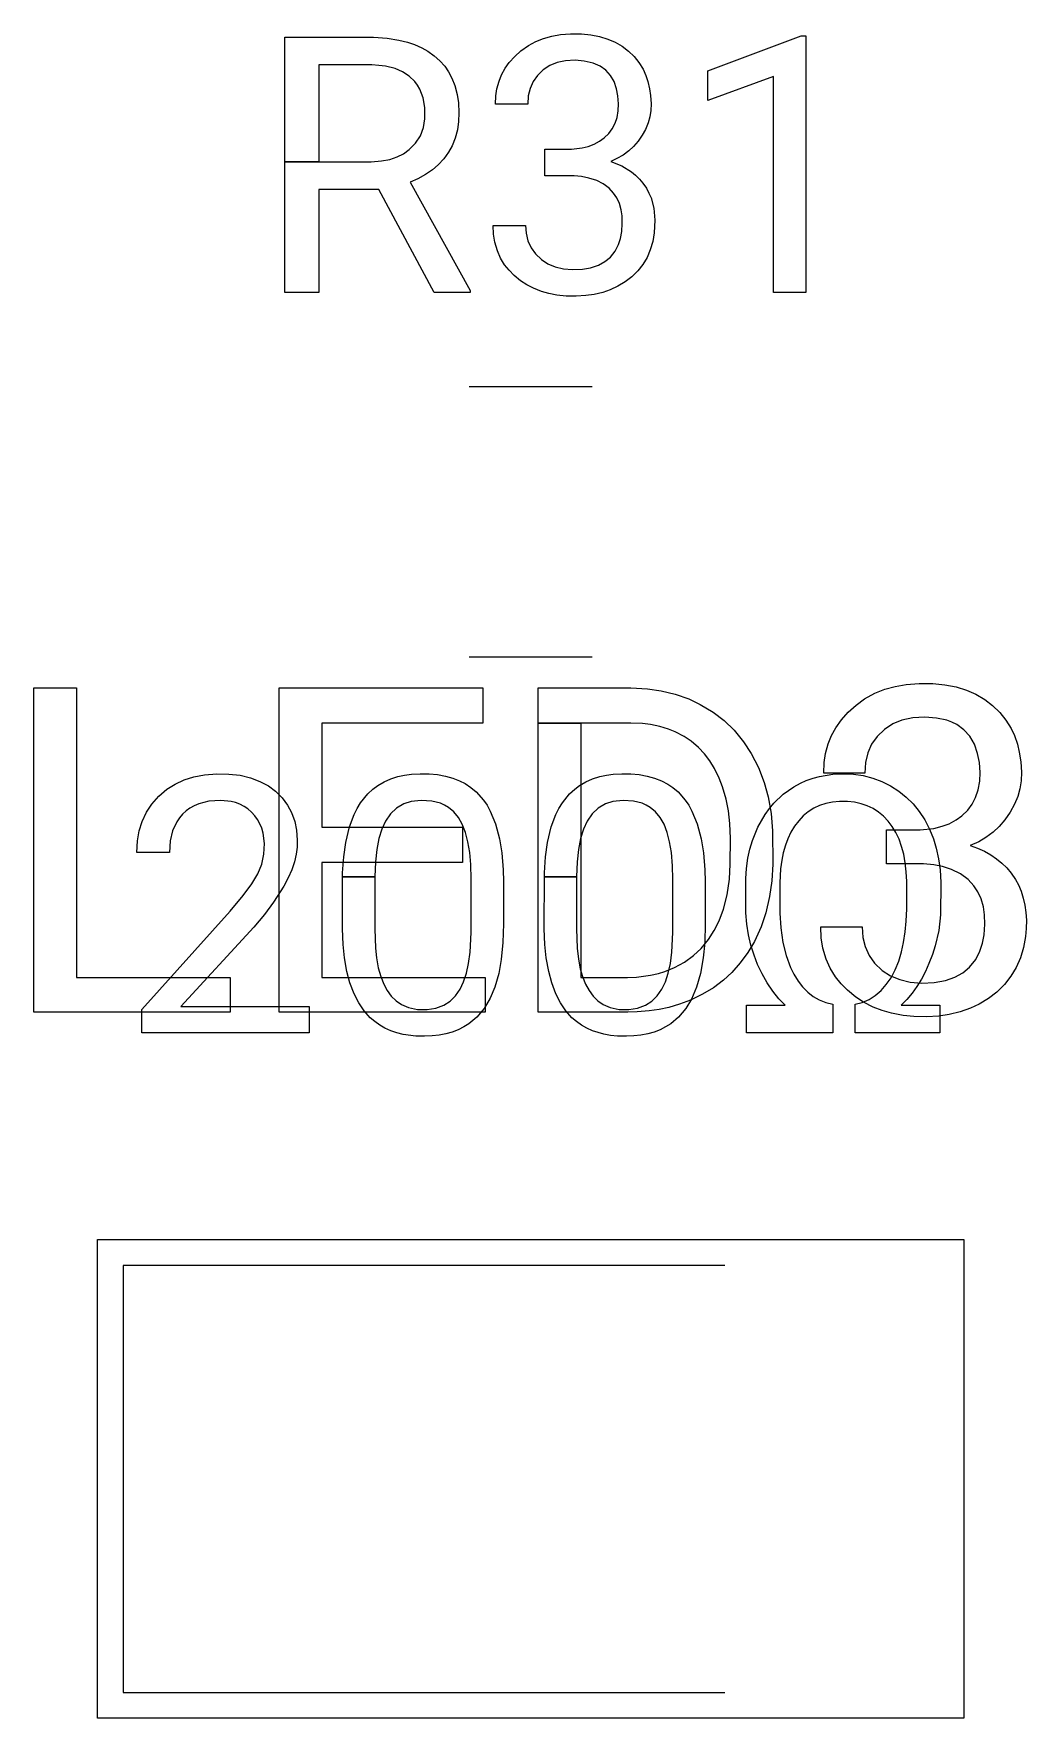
# Model space of a CAD drawing. Header units: inches. Extents: x 3.88 to 7.82, y -6.06 to -2.14.
# Drawn here: x 7.1881 to 7.3392, y -6.0285 to -5.7722 of the extents above; entities that cross this region are included whole.
import ezdxf

# ---------------------------------------------------------------- set-up
doc = ezdxf.new("R2010")
doc.units = ezdxf.units.IN
doc.header["$MEASUREMENT"] = 0
doc.layers.add('F.Silkscreen', color=41, linetype='CONTINUOUS', true_color=0xf2eda1)

msp = doc.modelspace()

# ---------------------------------------------------------------- linework, layer by layer
at = {"layer": 'F.Silkscreen', "linetype": 'CONTINUOUS'}
for p, q in [((7.22636, -5.77699), (7.22636, -5.77278)), ((7.22636, -5.77278), (7.23984, -5.77278)), ((7.23984, -5.77278), (7.24196, -5.77292)), ((7.24196, -5.77292), (7.24373, -5.7732)), ((7.24373, -5.7732), (7.24504, -5.77352)), ((7.24504, -5.77352), (7.24611, -5.77389)), ((7.24611, -5.77389), (7.24723, -5.77439)), ((7.24723, -5.77439), (7.24814, -5.77491)), ((7.26229, -5.77483), (7.26344, -5.77402)), ((7.26344, -5.77402), (7.26455, -5.77342)), ((7.26455, -5.77342), (7.26573, -5.77294)), ((7.26573, -5.77294), (7.26698, -5.77259)), ((7.26698, -5.77259), (7.2683, -5.77235)), ((7.2683, -5.77235), (7.26985, -5.77223)), ((7.26985, -5.77223), (7.27151, -5.77226)), ((7.27151, -5.77226), (7.27294, -5.77241)), ((7.27294, -5.77241), (7.27427, -5.77267)), ((7.27427, -5.77267), (7.27551, -5.77305)), ((7.27551, -5.77305), (7.27666, -5.77354)), ((7.27666, -5.77354), (7.27771, -5.77415)), ((7.27771, -5.77415), (7.27866, -5.77487)), ((7.29077, -5.77789), (7.30494, -5.77258)), ((7.30494, -5.77258), (7.30569, -5.77258)), ((7.30569, -5.77258), (7.30569, -5.81163)), ((7.22636, -5.79171), (7.22636, -5.77699)), ((7.2396, -5.77699), (7.23152, -5.77699)), ((7.23152, -5.77699), (7.23152, -5.79171)), ((7.24069, -5.77705), (7.2396, -5.77699)), ((7.2417, -5.77718), (7.24069, -5.77705)), ((7.24313, -5.77753), (7.2417, -5.77718)), ((7.24814, -5.77491), (7.24909, -5.77558)), ((7.24909, -5.77558), (7.24994, -5.77635)), ((7.24994, -5.77635), (7.25069, -5.77719)), ((7.25069, -5.77719), (7.25125, -5.77801)), ((7.25992, -5.77746), (7.26053, -5.77659)), ((7.26053, -5.77659), (7.26135, -5.77568)), ((7.26135, -5.77568), (7.26229, -5.77483)), ((7.26671, -5.77708), (7.26568, -5.77775)), ((7.26779, -5.77663), (7.26671, -5.77708)), ((7.26909, -5.77636), (7.26779, -5.77663)), ((7.27055, -5.77628), (7.26909, -5.77636)), ((7.27193, -5.77639), (7.27055, -5.77628)), ((7.27331, -5.77671), (7.27193, -5.77639)), ((7.27435, -5.77716), (7.27331, -5.77671)), ((7.27522, -5.77778), (7.27435, -5.77716)), ((7.27866, -5.77487), (7.27952, -5.7757)), ((7.27952, -5.7757), (7.28026, -5.77663)), ((7.28026, -5.77663), (7.28088, -5.77764)), ((7.24429, -5.77803), (7.24313, -5.77753)), ((7.24529, -5.77868), (7.24429, -5.77803)), ((7.24613, -5.77949), (7.24529, -5.77868)), ((7.24655, -5.78006), (7.24613, -5.77949)), ((7.25125, -5.77801), (7.25179, -5.77902)), ((7.25179, -5.77902), (7.25222, -5.78012)), ((7.25864, -5.78062), (7.25896, -5.77946)), ((7.25896, -5.77946), (7.25935, -5.77849)), ((7.25935, -5.77849), (7.25992, -5.77746)), ((7.26416, -5.77952), (7.2637, -5.78055)), ((7.2648, -5.7786), (7.26416, -5.77952)), ((7.26568, -5.77775), (7.2648, -5.7786)), ((7.27593, -5.77857), (7.27522, -5.77778)), ((7.27648, -5.77952), (7.27593, -5.77857)), ((7.27686, -5.78063), (7.27648, -5.77952)), ((7.28088, -5.77764), (7.28132, -5.77861)), ((7.28132, -5.77861), (7.28163, -5.77952)), ((7.28163, -5.77952), (7.28188, -5.78063)), ((7.29077, -5.78238), (7.29077, -5.77789)), ((7.30073, -5.77872), (7.29077, -5.78238)), ((7.30073, -5.81163), (7.30073, -5.77872)), ((7.24691, -5.78068), (7.24655, -5.78006)), ((7.2474, -5.78199), (7.24691, -5.78068)), ((7.24765, -5.78348), (7.2474, -5.78199)), ((7.25222, -5.78012), (7.25257, -5.78146)), ((7.25257, -5.78146), (7.25277, -5.78274)), ((7.25841, -5.78297), (7.25847, -5.7817)), ((7.25847, -5.7817), (7.25864, -5.78062)), ((7.26342, -5.7817), (7.26333, -5.78297)), ((7.2637, -5.78055), (7.26342, -5.7817)), ((7.27706, -5.78171), (7.27686, -5.78063)), ((7.27714, -5.78292), (7.27706, -5.78171)), ((7.28188, -5.78063), (7.28203, -5.78165)), ((7.28203, -5.78165), (7.2821, -5.78289)), ((7.24767, -5.78518), (7.24765, -5.78348)), ((7.25277, -5.78274), (7.25285, -5.78429)), ((7.25285, -5.78429), (7.25281, -5.78558)), ((7.26333, -5.78297), (7.25841, -5.78297)), ((7.27693, -5.78498), (7.27711, -5.78396)), ((7.27711, -5.78396), (7.27714, -5.78292)), ((7.28193, -5.78487), (7.28167, -5.7858)), ((7.28207, -5.78392), (7.28193, -5.78487)), ((7.2821, -5.78289), (7.28207, -5.78392)), ((7.24699, -5.78777), (7.24746, -5.78649)), ((7.24746, -5.78649), (7.24767, -5.78518)), ((7.25263, -5.78685), (7.25228, -5.78815)), ((7.25281, -5.78558), (7.25263, -5.78685)), ((7.27495, -5.7881), (7.27566, -5.78741)), ((7.27566, -5.78741), (7.2762, -5.7867)), ((7.2762, -5.7867), (7.27664, -5.78585)), ((7.27664, -5.78585), (7.27693, -5.78498)), ((7.28125, -5.78679), (7.28075, -5.78769)), ((7.28167, -5.7858), (7.28125, -5.78679)), ((7.2444, -5.79051), (7.24531, -5.78987)), ((7.24531, -5.78987), (7.24627, -5.78889)), ((7.24627, -5.78889), (7.24699, -5.78777)), ((7.25181, -5.78928), (7.25127, -5.79026)), ((7.25228, -5.78815), (7.25181, -5.78928)), ((7.26593, -5.79384), (7.26593, -5.78978)), ((7.26593, -5.78978), (7.26999, -5.78978)), ((7.26999, -5.78978), (7.27161, -5.7896)), ((7.27161, -5.7896), (7.27253, -5.78938)), ((7.27253, -5.78938), (7.27345, -5.78904)), ((7.27345, -5.78904), (7.27427, -5.7886)), ((7.27427, -5.7886), (7.27495, -5.7881)), ((7.27871, -5.79005), (7.27785, -5.79069)), ((7.27943, -5.78938), (7.27871, -5.79005)), ((7.28013, -5.78857), (7.27943, -5.78938)), ((7.28075, -5.78769), (7.28013, -5.78857)), ((7.22636, -5.81163), (7.22636, -5.79171)), ((7.22636, -5.79171), (7.23152, -5.79171)), ((7.23152, -5.79171), (7.22636, -5.79171)), ((7.23152, -5.79171), (7.23951, -5.79171)), ((7.23951, -5.79171), (7.24109, -5.7916)), ((7.24109, -5.7916), (7.24233, -5.79136)), ((7.24233, -5.79136), (7.24346, -5.79098)), ((7.24346, -5.79098), (7.2444, -5.79051)), ((7.2497, -5.79219), (7.24883, -5.79295)), ((7.25054, -5.79126), (7.2497, -5.79219)), ((7.25127, -5.79026), (7.25054, -5.79126)), ((7.2769, -5.79124), (7.27596, -5.79167)), ((7.27596, -5.79167), (7.27766, -5.79235)), ((7.27785, -5.79069), (7.2769, -5.79124)), ((7.27766, -5.79235), (7.27912, -5.79325)), ((7.24661, -5.79432), (7.24545, -5.79482)), ((7.24545, -5.79482), (7.25459, -5.81132)), ((7.24777, -5.79368), (7.24661, -5.79432)), ((7.24883, -5.79295), (7.24777, -5.79368)), ((7.27038, -5.79386), (7.26593, -5.79384)), ((7.2715, -5.79397), (7.27038, -5.79386)), ((7.27263, -5.79419), (7.2715, -5.79397)), ((7.27383, -5.79458), (7.27263, -5.79419)), ((7.2748, -5.79507), (7.27383, -5.79458)), ((7.27571, -5.79575), (7.2748, -5.79507)), ((7.27912, -5.79325), (7.27976, -5.79377)), ((7.27976, -5.79377), (7.28035, -5.79435)), ((7.28035, -5.79435), (7.28087, -5.79499)), ((7.28087, -5.79499), (7.28139, -5.79574)), ((7.24065, -5.79593), (7.23152, -5.79593)), ((7.23152, -5.79593), (7.23152, -5.81163)), ((7.24907, -5.81163), (7.24065, -5.79593)), ((7.27641, -5.79649), (7.27571, -5.79575)), ((7.27688, -5.79719), (7.27641, -5.79649)), ((7.27728, -5.79806), (7.27688, -5.79719)), ((7.28139, -5.79574), (7.28178, -5.79647)), ((7.28178, -5.79647), (7.2821, -5.79723)), ((7.2821, -5.79723), (7.28252, -5.79879)), ((7.27755, -5.79901), (7.27728, -5.79806)), ((7.27769, -5.79996), (7.27755, -5.79901)), ((7.27773, -5.8011), (7.27769, -5.79996)), ((7.28252, -5.79879), (7.2827, -5.8006)), ((7.25812, -5.80272), (7.25805, -5.8014)), ((7.25805, -5.8014), (7.26301, -5.8014)), ((7.25832, -5.80397), (7.25812, -5.80272)), ((7.26301, -5.8014), (7.26309, -5.80259)), ((7.26309, -5.80259), (7.26337, -5.80376)), ((7.27745, -5.80338), (7.27765, -5.80234)), ((7.27765, -5.80234), (7.27773, -5.8011)), ((7.2826, -5.80254), (7.28236, -5.80387)), ((7.2827, -5.8006), (7.2826, -5.80254)), ((7.25871, -5.80527), (7.25832, -5.80397)), ((7.2592, -5.80637), (7.25871, -5.80527)), ((7.26337, -5.80376), (7.26384, -5.80482)), ((7.26384, -5.80482), (7.26449, -5.80575)), ((7.27591, -5.80622), (7.27663, -5.80531)), ((7.27663, -5.80531), (7.27714, -5.80432)), ((7.27714, -5.80432), (7.27745, -5.80338)), ((7.28199, -5.80511), (7.28149, -5.80626)), ((7.28236, -5.80387), (7.28199, -5.80511)), ((7.25982, -5.80738), (7.2592, -5.80637)), ((7.26049, -5.80822), (7.25982, -5.80738)), ((7.26449, -5.80575), (7.26541, -5.80661)), ((7.26541, -5.80661), (7.26641, -5.80726)), ((7.26641, -5.80726), (7.26753, -5.80772)), ((7.26753, -5.80772), (7.26878, -5.80801)), ((7.26878, -5.80801), (7.27017, -5.80813)), ((7.27166, -5.80806), (7.27291, -5.80785)), ((7.27291, -5.80785), (7.27411, -5.80744)), ((7.27411, -5.80744), (7.27508, -5.80691)), ((7.27508, -5.80691), (7.27591, -5.80622)), ((7.28085, -5.80733), (7.28007, -5.80831)), ((7.28149, -5.80626), (7.28085, -5.80733)), ((7.26127, -5.80901), (7.26049, -5.80822)), ((7.26225, -5.80981), (7.26127, -5.80901)), ((7.26319, -5.81043), (7.26225, -5.80981)), ((7.2642, -5.81096), (7.26319, -5.81043)), ((7.27017, -5.80813), (7.27166, -5.80806)), ((7.27815, -5.81), (7.27706, -5.81067)), ((7.27916, -5.80921), (7.27815, -5.81)), ((7.28007, -5.80831), (7.27916, -5.80921)), ((7.23152, -5.81163), (7.22636, -5.81163)), ((7.25459, -5.81163), (7.24907, -5.81163)), ((7.25459, -5.81132), (7.25459, -5.81163)), ((7.26541, -5.81144), (7.2642, -5.81096)), ((7.26656, -5.81176), (7.26541, -5.81144)), ((7.26777, -5.812), (7.26656, -5.81176)), ((7.2692, -5.81215), (7.26777, -5.812)), ((7.27071, -5.81218), (7.2692, -5.81215)), ((7.27219, -5.81209), (7.27071, -5.81218)), ((7.27344, -5.81191), (7.27219, -5.81209)), ((7.27477, -5.8116), (7.27344, -5.81191)), ((7.27588, -5.81121), (7.27477, -5.8116)), ((7.27706, -5.81067), (7.27588, -5.81121)), ((7.30569, -5.81163), (7.30073, -5.81163)), ((7.25444, -5.82589), (7.27312, -5.82589)), ((7.25444, -5.86703), (7.27312, -5.86703)), ((7.18813, -5.92112), (7.18813, -5.87177)), ((7.18813, -5.87177), (7.19463, -5.87177)), ((7.19463, -5.87177), (7.19463, -5.91582)), ((7.22548, -5.92112), (7.22548, -5.87177)), ((7.22548, -5.87177), (7.25648, -5.87177)), ((7.25648, -5.87177), (7.25648, -5.87712)), ((7.26493, -5.87712), (7.26493, -5.87177)), ((7.26493, -5.87177), (7.27903, -5.87177)), ((7.27903, -5.87177), (7.28158, -5.8719)), ((7.28158, -5.8719), (7.28364, -5.8722)), ((7.31618, -5.87259), (7.31768, -5.87198)), ((7.31768, -5.87198), (7.31926, -5.87153)), ((7.31926, -5.87153), (7.32094, -5.87123)), ((7.32094, -5.87123), (7.32292, -5.87108)), ((7.32292, -5.87108), (7.32502, -5.87111)), ((7.32502, -5.87111), (7.32684, -5.8713)), ((7.32684, -5.8713), (7.32853, -5.87163)), ((7.32853, -5.87163), (7.33011, -5.87211)), ((7.28364, -5.8722), (7.28579, -5.87272)), ((7.28579, -5.87272), (7.28783, -5.87344)), ((7.28783, -5.87344), (7.2896, -5.87427)), ((7.2896, -5.87427), (7.29158, -5.87547)), ((7.31211, -5.87546), (7.31332, -5.87438)), ((7.31332, -5.87438), (7.31462, -5.87345)), ((7.31462, -5.87345), (7.31618, -5.87259)), ((7.33011, -5.87211), (7.33156, -5.87274)), ((7.33156, -5.87274), (7.33289, -5.87351)), ((7.33289, -5.87351), (7.3341, -5.87443)), ((7.3341, -5.87443), (7.33519, -5.87549)), ((7.25648, -5.87712), (7.23198, -5.87712)), ((7.23198, -5.87712), (7.23198, -5.89297)), ((7.26493, -5.91582), (7.26493, -5.87712)), ((7.26493, -5.87712), (7.27143, -5.87712)), ((7.27143, -5.87712), (7.26493, -5.87712)), ((7.27143, -5.87712), (7.27143, -5.91582)), ((7.27903, -5.87712), (7.27143, -5.87712)), ((7.28079, -5.8772), (7.27903, -5.87712)), ((7.28204, -5.87736), (7.28079, -5.8772)), ((7.29158, -5.87547), (7.29324, -5.87675)), ((7.29324, -5.87675), (7.29474, -5.87819)), ((7.31021, -5.87786), (7.31108, -5.87662)), ((7.31108, -5.87662), (7.31211, -5.87546)), ((7.31892, -5.87723), (7.31762, -5.87808)), ((7.3203, -5.87667), (7.31892, -5.87723)), ((7.32195, -5.87631), (7.3203, -5.87667)), ((7.3238, -5.87622), (7.32195, -5.87631)), ((7.32556, -5.87635), (7.3238, -5.87622)), ((7.32711, -5.8767), (7.32556, -5.87635)), ((7.3279, -5.87698), (7.32711, -5.8767)), ((7.32863, -5.87734), (7.3279, -5.87698)), ((7.33519, -5.87549), (7.33613, -5.87666)), ((7.33613, -5.87666), (7.33692, -5.87794)), ((7.28343, -5.87765), (7.28204, -5.87736)), ((7.28474, -5.87804), (7.28343, -5.87765)), ((7.2858, -5.87847), (7.28474, -5.87804)), ((7.28712, -5.87916), (7.2858, -5.87847)), ((7.2882, -5.87989), (7.28712, -5.87916)), ((7.29474, -5.87819), (7.29618, -5.87995)), ((7.30908, -5.88026), (7.30958, -5.87903)), ((7.30958, -5.87903), (7.31021, -5.87786)), ((7.31651, -5.87917), (7.31568, -5.88033)), ((7.31762, -5.87808), (7.31651, -5.87917)), ((7.32974, -5.87813), (7.32863, -5.87734)), ((7.33064, -5.87913), (7.32974, -5.87813)), ((7.33133, -5.88033), (7.33064, -5.87913)), ((7.33692, -5.87794), (7.33742, -5.87902)), ((7.33742, -5.87902), (7.33787, -5.88034)), ((7.28933, -5.88086), (7.2882, -5.87989)), ((7.29023, -5.88182), (7.28933, -5.88086)), ((7.29105, -5.88289), (7.29023, -5.88182)), ((7.29618, -5.87995), (7.29735, -5.88175)), ((7.29735, -5.88175), (7.29844, -5.88388)), ((7.30846, -5.8831), (7.30868, -5.88173)), ((7.30868, -5.88173), (7.30908, -5.88026)), ((7.3151, -5.88165), (7.31475, -5.88311)), ((7.31568, -5.88033), (7.3151, -5.88165)), ((7.33182, -5.88174), (7.33133, -5.88033)), ((7.33208, -5.88312), (7.33182, -5.88174)), ((7.33787, -5.88034), (7.33816, -5.88156)), ((7.33816, -5.88156), (7.33838, -5.88304)), ((7.21411, -5.88498), (7.216, -5.88483)), ((7.216, -5.88483), (7.21786, -5.88487)), ((7.21786, -5.88487), (7.21956, -5.88507)), ((7.24459, -5.88505), (7.24566, -5.88491)), ((7.24566, -5.88491), (7.24697, -5.88483)), ((7.24697, -5.88483), (7.24833, -5.88485)), ((7.24833, -5.88485), (7.24961, -5.88496)), ((7.2753, -5.88505), (7.27636, -5.88491)), ((7.27636, -5.88491), (7.27768, -5.88483)), ((7.27768, -5.88483), (7.27903, -5.88485)), ((7.27903, -5.88485), (7.28032, -5.88496)), ((7.29177, -5.88405), (7.29105, -5.88289)), ((7.29248, -5.88549), (7.29177, -5.88405)), ((7.29844, -5.88388), (7.29931, -5.88615)), ((7.30775, -5.88523), (7.30976, -5.8849)), ((7.30838, -5.88472), (7.30846, -5.8831)), ((7.31463, -5.88472), (7.30838, -5.88472)), ((7.30976, -5.8849), (7.31134, -5.88482)), ((7.31134, -5.88482), (7.3129, -5.8849)), ((7.3129, -5.8849), (7.31441, -5.88512)), ((7.31475, -5.88311), (7.31463, -5.88472)), ((7.33218, -5.88465), (7.33208, -5.88312)), ((7.33213, -5.88597), (7.33218, -5.88465)), ((7.33838, -5.88304), (7.33848, -5.88461)), ((7.33848, -5.88461), (7.33844, -5.88593)), ((7.20718, -5.88823), (7.20842, -5.88718)), ((7.20842, -5.88718), (7.20968, -5.88639)), ((7.20968, -5.88639), (7.21104, -5.88576)), ((7.21104, -5.88576), (7.21252, -5.88529)), ((7.21252, -5.88529), (7.21411, -5.88498)), ((7.21956, -5.88507), (7.22113, -5.88545)), ((7.22113, -5.88545), (7.22256, -5.88599)), ((7.22256, -5.88599), (7.22386, -5.88669)), ((7.22386, -5.88669), (7.22492, -5.88748)), ((7.22492, -5.88748), (7.22594, -5.88849)), ((7.23898, -5.8879), (7.23977, -5.88717)), ((7.23977, -5.88717), (7.24052, -5.88662)), ((7.24052, -5.88662), (7.24146, -5.88607)), ((7.24146, -5.88607), (7.24248, -5.88562)), ((7.24248, -5.88562), (7.24358, -5.88527)), ((7.24358, -5.88527), (7.24459, -5.88505)), ((7.24961, -5.88496), (7.25081, -5.88518)), ((7.25081, -5.88518), (7.25193, -5.88549)), ((7.25193, -5.88549), (7.25297, -5.88589)), ((7.25297, -5.88589), (7.2538, -5.88631)), ((7.2538, -5.88631), (7.25469, -5.8869)), ((7.25469, -5.8869), (7.2555, -5.88758)), ((7.26969, -5.8879), (7.27048, -5.88717)), ((7.27048, -5.88717), (7.27123, -5.88662)), ((7.27123, -5.88662), (7.27217, -5.88607)), ((7.27217, -5.88607), (7.27319, -5.88562)), ((7.27319, -5.88562), (7.27429, -5.88527)), ((7.27429, -5.88527), (7.2753, -5.88505)), ((7.28032, -5.88496), (7.28152, -5.88518)), ((7.28152, -5.88518), (7.28264, -5.88549)), ((7.28264, -5.88549), (7.28368, -5.88589)), ((7.28368, -5.88589), (7.28464, -5.88639)), ((7.28464, -5.88639), (7.2854, -5.8869)), ((7.2854, -5.8869), (7.28621, -5.88758)), ((7.293, -5.88684), (7.29248, -5.88549)), ((7.29353, -5.8887), (7.293, -5.88684)), ((7.29931, -5.88615), (7.29992, -5.88835)), ((7.30221, -5.88796), (7.30384, -5.88682)), ((7.30384, -5.88682), (7.30483, -5.88628)), ((7.30483, -5.88628), (7.30573, -5.88587)), ((7.30573, -5.88587), (7.30678, -5.8855)), ((7.30678, -5.8855), (7.30775, -5.88523)), ((7.31441, -5.88512), (7.31585, -5.88548)), ((7.31585, -5.88548), (7.31723, -5.886)), ((7.31723, -5.886), (7.31855, -5.88666)), ((7.31855, -5.88666), (7.3198, -5.88746)), ((7.3198, -5.88746), (7.32095, -5.88838)), ((7.3315, -5.88846), (7.3319, -5.88727)), ((7.3319, -5.88727), (7.33213, -5.88597)), ((7.33825, -5.88712), (7.33792, -5.8883)), ((7.33844, -5.88593), (7.33825, -5.88712)), ((7.20531, -5.89065), (7.20611, -5.88944)), ((7.20611, -5.88944), (7.20718, -5.88823)), ((7.21191, -5.89005), (7.21133, -5.89048)), ((7.21256, -5.88969), (7.21191, -5.89005)), ((7.21325, -5.8894), (7.21256, -5.88969)), ((7.21479, -5.88901), (7.21325, -5.8894)), ((7.21663, -5.88888), (7.21479, -5.88901)), ((7.21817, -5.88903), (7.21663, -5.88888)), ((7.21883, -5.8892), (7.21817, -5.88903)), ((7.21953, -5.88947), (7.21883, -5.8892)), ((7.22018, -5.88981), (7.21953, -5.88947)), ((7.22072, -5.89018), (7.22018, -5.88981)), ((7.22594, -5.88849), (7.22678, -5.88962)), ((7.22678, -5.88962), (7.22738, -5.89074)), ((7.23738, -5.89011), (7.23789, -5.88926)), ((7.23789, -5.88926), (7.23898, -5.8879)), ((7.24445, -5.88943), (7.24336, -5.89006)), ((7.2456, -5.88906), (7.24445, -5.88943)), ((7.24713, -5.88888), (7.2456, -5.88906)), ((7.24872, -5.88898), (7.24713, -5.88888)), ((7.25003, -5.88932), (7.24872, -5.88898)), ((7.25067, -5.8896), (7.25003, -5.88932)), ((7.25126, -5.88995), (7.25067, -5.8896)), ((7.25208, -5.89063), (7.25126, -5.88995)), ((7.2555, -5.88758), (7.25661, -5.88884)), ((7.25661, -5.88884), (7.25714, -5.88963)), ((7.25714, -5.88963), (7.25762, -5.8905)), ((7.26809, -5.89011), (7.2686, -5.88926)), ((7.2686, -5.88926), (7.26969, -5.8879)), ((7.27516, -5.88943), (7.27407, -5.89006)), ((7.27631, -5.88906), (7.27516, -5.88943)), ((7.27784, -5.88888), (7.27631, -5.88906)), ((7.27943, -5.88898), (7.27784, -5.88888)), ((7.28074, -5.88932), (7.27943, -5.88898)), ((7.28138, -5.8896), (7.28074, -5.88932)), ((7.28196, -5.88995), (7.28138, -5.8896)), ((7.28279, -5.89063), (7.28196, -5.88995)), ((7.28621, -5.88758), (7.28732, -5.88884)), ((7.28732, -5.88884), (7.28785, -5.88963)), ((7.28785, -5.88963), (7.28833, -5.8905)), ((7.29387, -5.89049), (7.29353, -5.8887)), ((7.29992, -5.88835), (7.30037, -5.89087)), ((7.30013, -5.8901), (7.30078, -5.88933)), ((7.30078, -5.88933), (7.30221, -5.88796)), ((7.30775, -5.88968), (7.30687, -5.89009)), ((7.3087, -5.88936), (7.30775, -5.88968)), ((7.30971, -5.88915), (7.3087, -5.88936)), ((7.31078, -5.88905), (7.30971, -5.88915)), ((7.31203, -5.88906), (7.31078, -5.88905)), ((7.31308, -5.88917), (7.31203, -5.88906)), ((7.31408, -5.88939), (7.31308, -5.88917)), ((7.31502, -5.88971), (7.31408, -5.88939)), ((7.3159, -5.89014), (7.31502, -5.88971)), ((7.32095, -5.88838), (7.32199, -5.88942)), ((7.32199, -5.88942), (7.32292, -5.89058)), ((7.3303, -5.89035), (7.33097, -5.88945)), ((7.33097, -5.88945), (7.3315, -5.88846)), ((7.33744, -5.88946), (7.33675, -5.8907)), ((7.33792, -5.8883), (7.33744, -5.88946)), ((7.20419, -5.89352), (7.20463, -5.8921)), ((7.20463, -5.8921), (7.20531, -5.89065)), ((7.20991, -5.89213), (7.20928, -5.89349)), ((7.21032, -5.89152), (7.20991, -5.89213)), ((7.21079, -5.89096), (7.21032, -5.89152)), ((7.21133, -5.89048), (7.21079, -5.89096)), ((7.22128, -5.89067), (7.22072, -5.89018)), ((7.22178, -5.89122), (7.22128, -5.89067)), ((7.22221, -5.89181), (7.22178, -5.89122)), ((7.22256, -5.89245), (7.22221, -5.89181)), ((7.22284, -5.89313), (7.22256, -5.89245)), ((7.22738, -5.89074), (7.22786, -5.89208)), ((7.22786, -5.89208), (7.22814, -5.8934)), ((7.23621, -5.89292), (7.23692, -5.89103)), ((7.23692, -5.89103), (7.23738, -5.89011)), ((7.24169, -5.89202), (7.24113, -5.89325)), ((7.24244, -5.89092), (7.24169, -5.89202)), ((7.24336, -5.89006), (7.24244, -5.89092)), ((7.25278, -5.89149), (7.25208, -5.89063)), ((7.25337, -5.89252), (7.25278, -5.89149)), ((7.25385, -5.89376), (7.25337, -5.89252)), ((7.25762, -5.8905), (7.25842, -5.89246)), ((7.25842, -5.89246), (7.25903, -5.89474)), ((7.26692, -5.89292), (7.26763, -5.89103)), ((7.26763, -5.89103), (7.26809, -5.89011)), ((7.2724, -5.89202), (7.27184, -5.89325)), ((7.27315, -5.89092), (7.2724, -5.89202)), ((7.27407, -5.89006), (7.27315, -5.89092)), ((7.28349, -5.89149), (7.28279, -5.89063)), ((7.28408, -5.89252), (7.28349, -5.89149)), ((7.28456, -5.89376), (7.28408, -5.89252)), ((7.28833, -5.8905), (7.28913, -5.89246)), ((7.28913, -5.89246), (7.28974, -5.89474)), ((7.29408, -5.89238), (7.29387, -5.89049)), ((7.29418, -5.89466), (7.29408, -5.89238)), ((7.29835, -5.89297), (7.29946, -5.89103)), ((7.29946, -5.89103), (7.30013, -5.8901)), ((7.30037, -5.89087), (7.3006, -5.89351)), ((7.30458, -5.89198), (7.30394, -5.89281)), ((7.30528, -5.89124), (7.30458, -5.89198)), ((7.30604, -5.89062), (7.30528, -5.89124)), ((7.30687, -5.89009), (7.30604, -5.89062)), ((7.31672, -5.89067), (7.3159, -5.89014)), ((7.31748, -5.8913), (7.31672, -5.89067)), ((7.31818, -5.89204), (7.31748, -5.8913)), ((7.31882, -5.89287), (7.31818, -5.89204)), ((7.32292, -5.89058), (7.32376, -5.89186)), ((7.32376, -5.89186), (7.32448, -5.89325)), ((7.32642, -5.89283), (7.32748, -5.89243)), ((7.32748, -5.89243), (7.32853, -5.89186)), ((7.32853, -5.89186), (7.32939, -5.89123)), ((7.32939, -5.89123), (7.3303, -5.89035)), ((7.33597, -5.89183), (7.33508, -5.89286)), ((7.33675, -5.8907), (7.33597, -5.89183)), ((7.20382, -5.89683), (7.20392, -5.89504)), ((7.20392, -5.89504), (7.20419, -5.89352)), ((7.2089, -5.89506), (7.20878, -5.89683)), ((7.20928, -5.89349), (7.2089, -5.89506)), ((7.22305, -5.89385), (7.22284, -5.89313)), ((7.22326, -5.89543), (7.22305, -5.89385)), ((7.22814, -5.8934), (7.22826, -5.89496)), ((7.22826, -5.89496), (7.22824, -5.89598)), ((7.23198, -5.89297), (7.25338, -5.89297)), ((7.23564, -5.89528), (7.23621, -5.89292)), ((7.24068, -5.8947), (7.24035, -5.89636)), ((7.24113, -5.89325), (7.24068, -5.8947)), ((7.25338, -5.89297), (7.25338, -5.89832)), ((7.25422, -5.89519), (7.25385, -5.89376)), ((7.25903, -5.89474), (7.25937, -5.89687)), ((7.26635, -5.89528), (7.26692, -5.89292)), ((7.27139, -5.8947), (7.27106, -5.89636)), ((7.27184, -5.89325), (7.27139, -5.8947)), ((7.28493, -5.89519), (7.28456, -5.89376)), ((7.28974, -5.89474), (7.29008, -5.89687)), ((7.29417, -5.89857), (7.29418, -5.89466)), ((7.29715, -5.89631), (7.29754, -5.89499)), ((7.29754, -5.89499), (7.29835, -5.89297)), ((7.3006, -5.89351), (7.30062, -5.89857)), ((7.3029, -5.89474), (7.30255, -5.8957)), ((7.30338, -5.89373), (7.3029, -5.89474)), ((7.30394, -5.89281), (7.30338, -5.89373)), ((7.31793, -5.89337), (7.32309, -5.89336)), ((7.31793, -5.89852), (7.31793, -5.89337)), ((7.31937, -5.89379), (7.31882, -5.89287)), ((7.31985, -5.8948), (7.31937, -5.89379)), ((7.32025, -5.8959), (7.31985, -5.8948)), ((7.32309, -5.89336), (7.32515, -5.89314)), ((7.32448, -5.89325), (7.32508, -5.89473)), ((7.32508, -5.89473), (7.32552, -5.89615)), ((7.32515, -5.89314), (7.32642, -5.89283)), ((7.33198, -5.89517), (7.33068, -5.89577)), ((7.33307, -5.89452), (7.33198, -5.89517)), ((7.33417, -5.8937), (7.33307, -5.89452)), ((7.33508, -5.89286), (7.33417, -5.8937)), ((7.20878, -5.89683), (7.20382, -5.89683)), ((7.22284, -5.8986), (7.22318, -5.89708)), ((7.22318, -5.89708), (7.22326, -5.89543)), ((7.22809, -5.89709), (7.22781, -5.89825)), ((7.22824, -5.89598), (7.22809, -5.89709)), ((7.23515, -5.8999), (7.23533, -5.89748)), ((7.23533, -5.89748), (7.23564, -5.89528)), ((7.24035, -5.89636), (7.24014, -5.89824)), ((7.2545, -5.89682), (7.25422, -5.89519)), ((7.25466, -5.89866), (7.2545, -5.89682)), ((7.25937, -5.89687), (7.25959, -5.89946)), ((7.26586, -5.8999), (7.26604, -5.89748)), ((7.26604, -5.89748), (7.26635, -5.89528)), ((7.27106, -5.89636), (7.27085, -5.89824)), ((7.2852, -5.89682), (7.28493, -5.89519)), ((7.28538, -5.89883), (7.2852, -5.89682)), ((7.29008, -5.89687), (7.2903, -5.89946)), ((7.29663, -5.89927), (7.29685, -5.89769)), ((7.29685, -5.89769), (7.29715, -5.89631)), ((7.30222, -5.89687), (7.302, -5.89796)), ((7.30255, -5.8957), (7.30222, -5.89687)), ((7.32056, -5.89709), (7.32025, -5.8959)), ((7.32079, -5.89838), (7.32056, -5.89709)), ((7.32552, -5.89615), (7.32588, -5.89776)), ((7.33068, -5.89577), (7.33179, -5.89617)), ((7.33179, -5.89617), (7.33284, -5.89663)), ((7.33284, -5.89663), (7.3338, -5.89717)), ((7.3338, -5.89717), (7.33469, -5.89777)), ((7.22132, -5.90159), (7.22223, -5.90008)), ((7.22223, -5.90008), (7.22284, -5.8986)), ((7.2274, -5.89945), (7.22687, -5.90068)), ((7.22781, -5.89825), (7.2274, -5.89945)), ((7.25338, -5.89832), (7.23198, -5.89832)), ((7.23198, -5.89832), (7.23198, -5.91582)), ((7.23515, -5.90053), (7.23515, -5.8999)), ((7.24014, -5.89824), (7.24004, -5.90053)), ((7.25472, -5.90089), (7.25466, -5.89866)), ((7.25959, -5.89946), (7.25965, -5.90124)), ((7.26586, -5.90053), (7.26586, -5.8999)), ((7.27085, -5.89824), (7.27075, -5.90053)), ((7.28543, -5.90089), (7.28538, -5.89883)), ((7.2903, -5.89946), (7.29035, -5.90124)), ((7.29403, -5.90087), (7.29417, -5.89857)), ((7.29652, -5.90076), (7.29663, -5.89927)), ((7.30062, -5.89857), (7.30048, -5.9011)), ((7.30182, -5.89929), (7.3017, -5.90145)), ((7.302, -5.89796), (7.30182, -5.89929)), ((7.32359, -5.89855), (7.31793, -5.89852)), ((7.32095, -5.89975), (7.32079, -5.89838)), ((7.32102, -5.90122), (7.32095, -5.89975)), ((7.32515, -5.8987), (7.32359, -5.89855)), ((7.32645, -5.89896), (7.32515, -5.8987)), ((7.32588, -5.89776), (7.32611, -5.89945)), ((7.32611, -5.89945), (7.32622, -5.90136)), ((7.32786, -5.89941), (7.32645, -5.89896)), ((7.3292, -5.90008), (7.32786, -5.89941)), ((7.33036, -5.90094), (7.3292, -5.90008)), ((7.33469, -5.89777), (7.33551, -5.89844)), ((7.33551, -5.89844), (7.33625, -5.89917)), ((7.33625, -5.89917), (7.33691, -5.89997)), ((7.33691, -5.89997), (7.33757, -5.90094)), ((7.22002, -5.90337), (7.22132, -5.90159)), ((7.2262, -5.90195), (7.22465, -5.90439)), ((7.22687, -5.90068), (7.2262, -5.90195)), ((7.23512, -5.90833), (7.23515, -5.90053)), ((7.23515, -5.90053), (7.24004, -5.90053)), ((7.24004, -5.90053), (7.23515, -5.90053)), ((7.24004, -5.90053), (7.24004, -5.90844)), ((7.25472, -5.909), (7.25472, -5.90089)), ((7.25965, -5.90124), (7.25965, -5.90766)), ((7.26583, -5.90833), (7.26586, -5.90053)), ((7.26586, -5.90053), (7.27075, -5.90053)), ((7.27075, -5.90053), (7.26586, -5.90053)), ((7.27075, -5.90053), (7.27075, -5.90844)), ((7.28543, -5.909), (7.28543, -5.90089)), ((7.29035, -5.90124), (7.29035, -5.90766)), ((7.29368, -5.90325), (7.29403, -5.90087)), ((7.29653, -5.906), (7.29652, -5.90076)), ((7.30048, -5.9011), (7.30015, -5.90351)), ((7.3017, -5.90145), (7.30171, -5.90604)), ((7.32102, -5.90537), (7.32102, -5.90122)), ((7.32622, -5.90136), (7.32617, -5.90632)), ((7.33125, -5.90188), (7.33036, -5.90094)), ((7.33184, -5.90278), (7.33125, -5.90188)), ((7.33235, -5.90388), (7.33184, -5.90278)), ((7.33757, -5.90094), (7.33802, -5.90175)), ((7.33802, -5.90175), (7.33844, -5.90272)), ((7.33844, -5.90272), (7.33877, -5.90374)), ((7.21803, -5.90573), (7.22002, -5.90337)), ((7.22465, -5.90439), (7.22325, -5.90625)), ((7.29246, -5.90723), (7.29313, -5.90543)), ((7.29313, -5.90543), (7.29368, -5.90325)), ((7.30015, -5.90351), (7.29957, -5.90598)), ((7.32095, -5.90726), (7.32102, -5.90537)), ((7.3327, -5.90509), (7.33235, -5.90388)), ((7.33288, -5.9063), (7.3327, -5.90509)), ((7.33877, -5.90374), (7.33901, -5.90481)), ((7.33901, -5.90481), (7.33916, -5.90593)), ((7.20457, -5.92069), (7.21803, -5.90573)), ((7.22325, -5.90625), (7.22162, -5.90818)), ((7.25965, -5.90766), (7.25956, -5.9105)), ((7.29035, -5.90766), (7.29027, -5.9105)), ((7.29172, -5.9087), (7.29246, -5.90723)), ((7.29668, -5.90773), (7.29653, -5.906)), ((7.29694, -5.90932), (7.29668, -5.90773)), ((7.29957, -5.90598), (7.29885, -5.90814)), ((7.30171, -5.90604), (7.30186, -5.90826)), ((7.3208, -5.90886), (7.32095, -5.90726)), ((7.32617, -5.90632), (7.32589, -5.90868)), ((7.33281, -5.90932), (7.33293, -5.90774)), ((7.33293, -5.90774), (7.33288, -5.9063)), ((7.33916, -5.90593), (7.33923, -5.9071)), ((7.33923, -5.9071), (7.3392, -5.90839)), ((7.22162, -5.90818), (7.21051, -5.92022)), ((7.23512, -5.90844), (7.23512, -5.90833)), ((7.23523, -5.91079), (7.23512, -5.90844)), ((7.24004, -5.90844), (7.24015, -5.91139)), ((7.25456, -5.91199), (7.25472, -5.909)), ((7.25956, -5.9105), (7.2593, -5.91309)), ((7.26583, -5.90844), (7.26583, -5.90833)), ((7.26593, -5.91079), (7.26583, -5.90844)), ((7.27075, -5.90844), (7.27086, -5.91139)), ((7.28527, -5.91199), (7.28543, -5.909)), ((7.28971, -5.91141), (7.29085, -5.91004)), ((7.29027, -5.9105), (7.29004, -5.91286)), ((7.29085, -5.91004), (7.29172, -5.9087)), ((7.29784, -5.91033), (7.29684, -5.91205)), ((7.29731, -5.91089), (7.29694, -5.90932)), ((7.29885, -5.90814), (7.29784, -5.91033)), ((7.30186, -5.90826), (7.30218, -5.91048)), ((7.30218, -5.91048), (7.30268, -5.9125)), ((7.30802, -5.9098), (7.30793, -5.90812)), ((7.30793, -5.90812), (7.31423, -5.90812)), ((7.30827, -5.91139), (7.30802, -5.9098)), ((7.31423, -5.90812), (7.31435, -5.90975)), ((7.31435, -5.90975), (7.31468, -5.91112)), ((7.32024, -5.91191), (7.32055, -5.91052)), ((7.32055, -5.91052), (7.3208, -5.90886)), ((7.32589, -5.90868), (7.32535, -5.91102)), ((7.33256, -5.91063), (7.33281, -5.90932)), ((7.3391, -5.90957), (7.3388, -5.91126)), ((7.3392, -5.90839), (7.3391, -5.90957)), ((7.23544, -5.91283), (7.23523, -5.91079)), ((7.23582, -5.91492), (7.23544, -5.91283)), ((7.24015, -5.91139), (7.24032, -5.91286)), ((7.24032, -5.91286), (7.24059, -5.91435)), ((7.25433, -5.91368), (7.25456, -5.91199)), ((7.2593, -5.91309), (7.25891, -5.91521)), ((7.26615, -5.91283), (7.26593, -5.91079)), ((7.26652, -5.91492), (7.26615, -5.91283)), ((7.27086, -5.91139), (7.27105, -5.91302)), ((7.27105, -5.91302), (7.27133, -5.91449)), ((7.28504, -5.91368), (7.28527, -5.91199)), ((7.28719, -5.91349), (7.28859, -5.91247)), ((7.28859, -5.91247), (7.28971, -5.91141)), ((7.29004, -5.91286), (7.28962, -5.91521)), ((7.29684, -5.91205), (7.29569, -5.91362)), ((7.29779, -5.91244), (7.29731, -5.91089)), ((7.29833, -5.91384), (7.29779, -5.91244)), ((7.30268, -5.9125), (7.30335, -5.91432)), ((7.30876, -5.91304), (7.30827, -5.91139)), ((7.30938, -5.91443), (7.30876, -5.91304)), ((7.31468, -5.91112), (7.31528, -5.91246)), ((7.31528, -5.91246), (7.31611, -5.91364)), ((7.3198, -5.91335), (7.32024, -5.91191)), ((7.32494, -5.91231), (7.3244, -5.91372)), ((7.32535, -5.91102), (7.32494, -5.91231)), ((7.3306, -5.91424), (7.33152, -5.91308)), ((7.33152, -5.91308), (7.33217, -5.91183)), ((7.33217, -5.91183), (7.33256, -5.91063)), ((7.33834, -5.91283), (7.3377, -5.91429)), ((7.3388, -5.91126), (7.33834, -5.91283)), ((7.23627, -5.91662), (7.23582, -5.91492)), ((7.24059, -5.91435), (7.24095, -5.91567)), ((7.24095, -5.91567), (7.24141, -5.91683)), ((7.25357, -5.9165), (7.254, -5.91519)), ((7.254, -5.91519), (7.25433, -5.91368)), ((7.25891, -5.91521), (7.25831, -5.91729)), ((7.26698, -5.91662), (7.26652, -5.91492)), ((7.27133, -5.91449), (7.27166, -5.91567)), ((7.27166, -5.91567), (7.27211, -5.91683)), ((7.27988, -5.91576), (7.28203, -5.91549)), ((7.28203, -5.91549), (7.28324, -5.91521)), ((7.28324, -5.91521), (7.28421, -5.91492)), ((7.28421, -5.91492), (7.28567, -5.91433)), ((7.28428, -5.9165), (7.28471, -5.91519)), ((7.28471, -5.91519), (7.28504, -5.91368)), ((7.28567, -5.91433), (7.28719, -5.91349)), ((7.28962, -5.91521), (7.28902, -5.91729)), ((7.29441, -5.91505), (7.29313, -5.91623)), ((7.29569, -5.91362), (7.29441, -5.91505)), ((7.29901, -5.91529), (7.29833, -5.91384)), ((7.29978, -5.91664), (7.29901, -5.91529)), ((7.30335, -5.91432), (7.30385, -5.91534)), ((7.30385, -5.91534), (7.30448, -5.91637)), ((7.31018, -5.91572), (7.30938, -5.91443)), ((7.31611, -5.91364), (7.31727, -5.91474)), ((7.31727, -5.91474), (7.31854, -5.91556)), ((7.31854, -5.91556), (7.31997, -5.91615)), ((7.31863, -5.91587), (7.31926, -5.91468)), ((7.31926, -5.91468), (7.3198, -5.91335)), ((7.32386, -5.91494), (7.32325, -5.91609)), ((7.3244, -5.91372), (7.32386, -5.91494)), ((7.32833, -5.91579), (7.32955, -5.91512)), ((7.32955, -5.91512), (7.3306, -5.91424)), ((7.33688, -5.91565), (7.3359, -5.9169)), ((7.3377, -5.91429), (7.33688, -5.91565)), ((7.19463, -5.91582), (7.21803, -5.91582)), ((7.21803, -5.91582), (7.21803, -5.92112)), ((7.23198, -5.91582), (7.25683, -5.91582)), ((7.23691, -5.91833), (7.23627, -5.91662)), ((7.24141, -5.91683), (7.24195, -5.91783)), ((7.24195, -5.91783), (7.24257, -5.91868)), ((7.25234, -5.91863), (7.25304, -5.91762)), ((7.25304, -5.91762), (7.25357, -5.9165)), ((7.25683, -5.91582), (7.25683, -5.92112)), ((7.25831, -5.91729), (7.25762, -5.91895)), ((7.26493, -5.92112), (7.26493, -5.91582)), ((7.26762, -5.91833), (7.26698, -5.91662)), ((7.27143, -5.91582), (7.27851, -5.91582)), ((7.27211, -5.91683), (7.27266, -5.91783)), ((7.27266, -5.91783), (7.27328, -5.91868)), ((7.27851, -5.91582), (7.27988, -5.91576)), ((7.28305, -5.91863), (7.28375, -5.91762)), ((7.28375, -5.91762), (7.28428, -5.9165)), ((7.28902, -5.91729), (7.28825, -5.91911)), ((7.29159, -5.91738), (7.28992, -5.91839)), ((7.29313, -5.91623), (7.29159, -5.91738)), ((7.30064, -5.91791), (7.29978, -5.91664)), ((7.30158, -5.91907), (7.30064, -5.91791)), ((7.30448, -5.91637), (7.30518, -5.91727)), ((7.30518, -5.91727), (7.30595, -5.91805)), ((7.30595, -5.91805), (7.3068, -5.9187)), ((7.31103, -5.91679), (7.31018, -5.91572)), ((7.31201, -5.91778), (7.31103, -5.91679)), ((7.31326, -5.9188), (7.31201, -5.91778)), ((7.31624, -5.91856), (7.31711, -5.91782)), ((7.31711, -5.91782), (7.31791, -5.91692)), ((7.31791, -5.91692), (7.31863, -5.91587)), ((7.31997, -5.91615), (7.32156, -5.91652)), ((7.32185, -5.91821), (7.32105, -5.91917)), ((7.32156, -5.91652), (7.32332, -5.91667)), ((7.32258, -5.91718), (7.32185, -5.91821)), ((7.32325, -5.91609), (7.32258, -5.91718)), ((7.32332, -5.91667), (7.32521, -5.91658)), ((7.32521, -5.91658), (7.32692, -5.91628)), ((7.32692, -5.91628), (7.32833, -5.91579)), ((7.33474, -5.91804), (7.33346, -5.91904)), ((7.3359, -5.9169), (7.33474, -5.91804)), ((7.20457, -5.92423), (7.20457, -5.92069)), ((7.21051, -5.92022), (7.23004, -5.92022)), ((7.23004, -5.92022), (7.23004, -5.92423)), ((7.23761, -5.9197), (7.23691, -5.91833)), ((7.23842, -5.9209), (7.23761, -5.9197)), ((7.24257, -5.91868), (7.24329, -5.91938)), ((7.24329, -5.91938), (7.2441, -5.91993)), ((7.2441, -5.91993), (7.24519, -5.92041)), ((7.24519, -5.92041), (7.24654, -5.92068)), ((7.24654, -5.92068), (7.248, -5.92071)), ((7.248, -5.92071), (7.24935, -5.9205)), ((7.24935, -5.9205), (7.25054, -5.92006)), ((7.25054, -5.92006), (7.25151, -5.91945)), ((7.25151, -5.91945), (7.25234, -5.91863)), ((7.25669, -5.92053), (7.25558, -5.92187)), ((7.25762, -5.91895), (7.25669, -5.92053)), ((7.26832, -5.9197), (7.26762, -5.91833)), ((7.26913, -5.9209), (7.26832, -5.9197)), ((7.27328, -5.91868), (7.27399, -5.91938)), ((7.27399, -5.91938), (7.27481, -5.91993)), ((7.27481, -5.91993), (7.2759, -5.92041)), ((7.2759, -5.92041), (7.27724, -5.92068)), ((7.27724, -5.92068), (7.27871, -5.92071)), ((7.27871, -5.92071), (7.28006, -5.9205)), ((7.28006, -5.9205), (7.28125, -5.92006)), ((7.28125, -5.92006), (7.28222, -5.91945)), ((7.28333, -5.92069), (7.2818, -5.92092)), ((7.28222, -5.91945), (7.28305, -5.91863)), ((7.28482, -5.92037), (7.28333, -5.92069)), ((7.28642, -5.9199), (7.28482, -5.92037)), ((7.2874, -5.92053), (7.28629, -5.92187)), ((7.28813, -5.91926), (7.28642, -5.9199)), ((7.28825, -5.91911), (7.2874, -5.92053)), ((7.28992, -5.91839), (7.28813, -5.91926)), ((7.29661, -5.92423), (7.29661, -5.92006)), ((7.29661, -5.92006), (7.30252, -5.92006)), ((7.30252, -5.92006), (7.30158, -5.91907)), ((7.3068, -5.9187), (7.30771, -5.91923)), ((7.30771, -5.91923), (7.3087, -5.91963)), ((7.3087, -5.91963), (7.30976, -5.9199)), ((7.30976, -5.9199), (7.30976, -5.92423)), ((7.31315, -5.9199), (7.31426, -5.91961)), ((7.31315, -5.92423), (7.31315, -5.9199)), ((7.31446, -5.91959), (7.31326, -5.9188)), ((7.31426, -5.91961), (7.31528, -5.91916)), ((7.31591, -5.92033), (7.31446, -5.91959)), ((7.31528, -5.91916), (7.31624, -5.91856)), ((7.31728, -5.92087), (7.31591, -5.92033)), ((7.32105, -5.91917), (7.3202, -5.92006)), ((7.3202, -5.92006), (7.32606, -5.92006)), ((7.32606, -5.92006), (7.32606, -5.92423)), ((7.33075, -5.92051), (7.32916, -5.92107)), ((7.33207, -5.91989), (7.33075, -5.92051)), ((7.33346, -5.91904), (7.33207, -5.91989)), ((7.21803, -5.92112), (7.18813, -5.92112)), ((7.25683, -5.92112), (7.22548, -5.92112)), ((7.23935, -5.92195), (7.23842, -5.9209)), ((7.24005, -5.92255), (7.23935, -5.92195)), ((7.2408, -5.92309), (7.24005, -5.92255)), ((7.2416, -5.92355), (7.2408, -5.92309)), ((7.25361, -5.92336), (7.25276, -5.92379)), ((7.25439, -5.92286), (7.25361, -5.92336)), ((7.25558, -5.92187), (7.25439, -5.92286)), ((7.27858, -5.92112), (7.26493, -5.92112)), ((7.27006, -5.92195), (7.26913, -5.9209)), ((7.27075, -5.92255), (7.27006, -5.92195)), ((7.2715, -5.92309), (7.27075, -5.92255)), ((7.27231, -5.92355), (7.2715, -5.92309)), ((7.28001, -5.92107), (7.27858, -5.92112)), ((7.2818, -5.92092), (7.28001, -5.92107)), ((7.28431, -5.92336), (7.28347, -5.92379)), ((7.2851, -5.92286), (7.28431, -5.92336)), ((7.28629, -5.92187), (7.2851, -5.92286)), ((7.31873, -5.92128), (7.31728, -5.92087)), ((7.32046, -5.92161), (7.31873, -5.92128)), ((7.32209, -5.92177), (7.32046, -5.92161)), ((7.32401, -5.92181), (7.32209, -5.92177)), ((7.32589, -5.9217), (7.32401, -5.92181)), ((7.32748, -5.92147), (7.32589, -5.9217)), ((7.32916, -5.92107), (7.32748, -5.92147)), ((7.23004, -5.92423), (7.20457, -5.92423)), ((7.24247, -5.92393), (7.2416, -5.92355)), ((7.24339, -5.92425), (7.24247, -5.92393)), ((7.24436, -5.92449), (7.24339, -5.92425)), ((7.2463, -5.92475), (7.24436, -5.92449)), ((7.24764, -5.92478), (7.2463, -5.92475)), ((7.24878, -5.92473), (7.24764, -5.92478)), ((7.24986, -5.92461), (7.24878, -5.92473)), ((7.25089, -5.92441), (7.24986, -5.92461)), ((7.25185, -5.92413), (7.25089, -5.92441)), ((7.25276, -5.92379), (7.25185, -5.92413)), ((7.27318, -5.92393), (7.27231, -5.92355)), ((7.27491, -5.92446), (7.27318, -5.92393)), ((7.27593, -5.92464), (7.27491, -5.92446)), ((7.27701, -5.92475), (7.27593, -5.92464)), ((7.27835, -5.92478), (7.27701, -5.92475)), ((7.27949, -5.92473), (7.27835, -5.92478)), ((7.28057, -5.92461), (7.27949, -5.92473)), ((7.28159, -5.92441), (7.28057, -5.92461)), ((7.28256, -5.92413), (7.28159, -5.92441)), ((7.28347, -5.92379), (7.28256, -5.92413)), ((7.30976, -5.92423), (7.29661, -5.92423)), ((7.32606, -5.92423), (7.31315, -5.92423)), ((7.19783, -5.95571), (7.32972, -5.95571)), ((7.19783, -6.02854), (7.19783, -5.95571)), ((7.32972, -5.95571), (7.32972, -6.02854)), ((7.20177, -5.95965), (7.20177, -6.02461)), ((7.29331, -5.95965), (7.20177, -5.95965)), ((7.20177, -6.02461), (7.29331, -6.02461)), ((7.32972, -6.02854), (7.19783, -6.02854))]:
    msp.add_line(p, q, dxfattribs=at)

doc.saveas('drawing.dxf')
